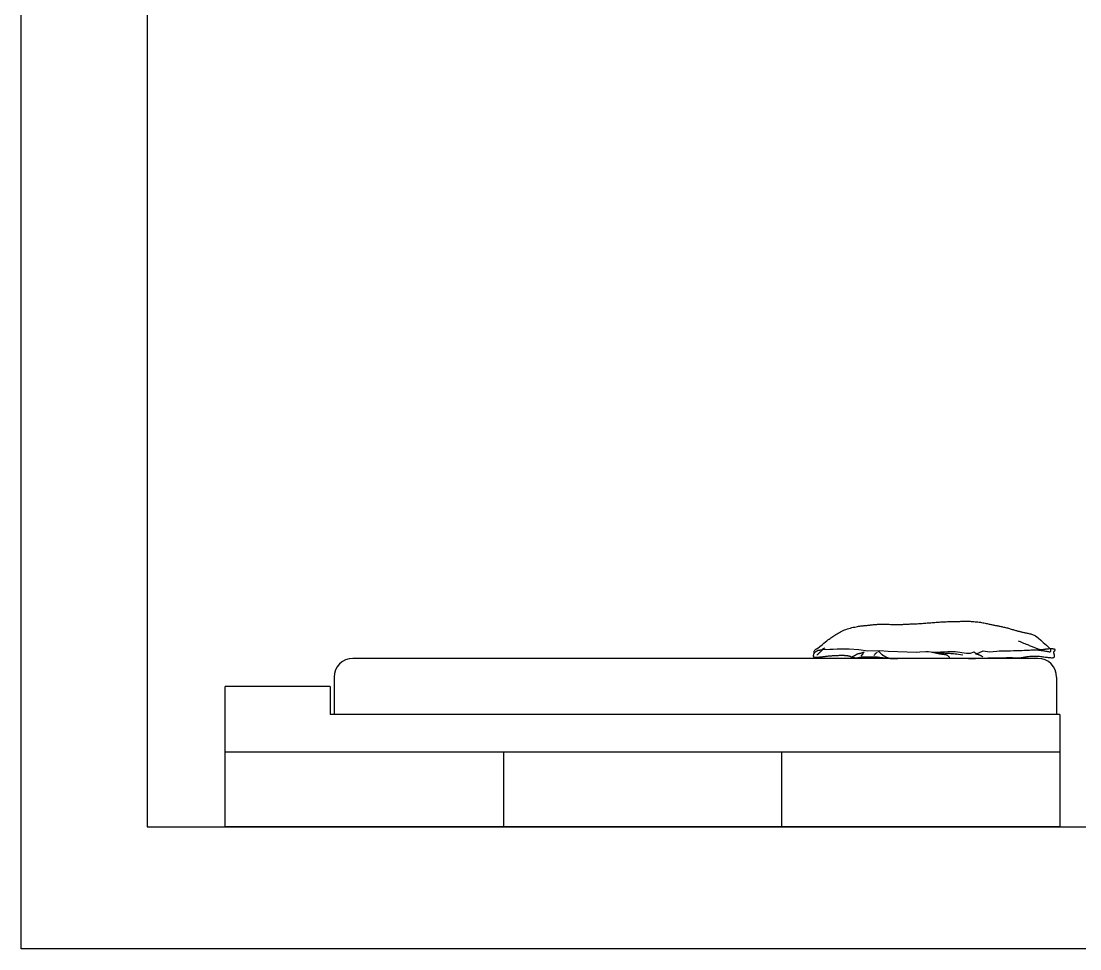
# Model space of a CAD drawing. Header units: inches. Extents: x 11.2 to 54.2, y 16.2 to 41.
# Drawn here: x 11.155 to 13.984, y 16.209 to 18.687 of the extents above; entities that cross this region are included whole.
import ezdxf

# ---------------------------------------------------------------- set-up
doc = ezdxf.new("R2010")
doc.units = ezdxf.units.IN
doc.header["$MEASUREMENT"] = 0
for name, color, linetype in [('1', 1, 'Continuous'), ('4', 4, 'Continuous'), ('kadrbm', 4, 'Continuous')]:
    doc.layers.add(name, color=color, linetype=linetype)

# ---------------------------------------------------------------- blocks, each defined once
blk = doc.blocks.new('kadrbm')
at = {"layer": 'kadrbm', "color": 4}
blk.add_lwpolyline([(0, 0), (0, 24.7972), (21, 24.7972), (21, 0), (0, 0)], close=True, dxfattribs=at)
blk.add_lwpolyline([(20.6631, 0.3257), (20.6631, 24.4603), (0.3369, 24.4603), (0.3369, 0.3257), (20.6631, 0.3257)], dxfattribs=at)

msp = doc.modelspace()

# ---------------------------------------------------------------- linework, layer by layer
at = {"layer": '1'}
for p, q in [((13.8259, 17.029), (13.8206, 17.0312)), ((13.2734, 17.0028), (13.2733, 17.0018)), ((13.2733, 17.0018), (13.2733, 17.0008)), ((13.2736, 17.0038), (13.2734, 17.0028)), ((13.2741, 17.0049), (13.2736, 17.0038)), ((13.2749, 17.0061), (13.2741, 17.0049)), ((13.2761, 17.0073), (13.2749, 17.0061)), ((13.2779, 17.0086), (13.2761, 17.0073)), ((13.2802, 17.01), (13.2779, 17.0086)), ((13.2832, 17.0115), (13.2802, 17.01)), ((13.2977, 17.0089), (13.2986, 17.0114)), ((13.2977, 17.0089), (13.3166, 17.0098)), ((13.2986, 17.0114), (13.301, 17.0121)), ((13.301, 17.0121), (13.3034, 17.0138)), ((13.3166, 17.0098), (13.3252, 17.0098)), ((13.3252, 17.0098), (13.3355, 17.0106)), ((13.3355, 17.0106), (13.3681, 17.0106)), ((13.3681, 17.0106), (13.3938, 17.0089)), ((13.3938, 17.0089), (13.4178, 17.0055)), ((13.4178, 17.0055), (13.4495, 17.0064)), ((13.4495, 17.0064), (13.4718, 17.0046)), ((13.4718, 17.0046), (13.549, 17.0021)), ((13.549, 17.0021), (13.557, 17.0023)), ((13.557, 17.0023), (13.5726, 17.004)), ((13.5726, 17.004), (13.5795, 17.004)), ((13.5795, 17.004), (13.5911, 17.0016)), ((13.5911, 17.0016), (13.6316, 17.004)), ((13.6316, 17.004), (13.6507, 17.004)), ((13.6507, 17.004), (13.6507, 17.004)), ((13.6507, 17.004), (13.681, 16.9988)), ((13.6923, 16.9988), (13.7019, 17.0031)), ((13.7019, 17.0031), (13.7081, 16.9971)), ((13.7081, 16.9971), (13.7261, 17.0057)), ((13.7261, 17.0057), (13.7426, 17.0023)), ((13.7426, 17.0023), (13.7628, 17.0048)), ((13.7628, 17.0048), (13.772, 17.0051)), ((13.8307, 17.0271), (13.8259, 17.029)), ((13.8349, 17.0254), (13.8307, 17.0271)), ((13.8386, 17.0239), (13.8349, 17.0254)), ((13.8419, 17.0225), (13.8386, 17.0239)), ((13.8449, 17.0213), (13.8419, 17.0225)), ((13.8477, 17.0202), (13.8449, 17.0213)), ((13.8502, 17.0191), (13.8477, 17.0202)), ((13.8527, 17.0181), (13.8502, 17.0191)), ((13.855, 17.0171), (13.8527, 17.0181)), ((13.8574, 17.0161), (13.855, 17.0171)), ((13.8597, 17.0151), (13.8574, 17.0161)), ((13.8621, 17.0141), (13.8597, 17.0151)), ((13.8644, 17.0131), (13.8621, 17.0141)), ((13.8666, 17.0122), (13.8644, 17.0131)), ((13.8687, 17.0113), (13.8666, 17.0122)), ((13.8708, 17.0105), (13.8687, 17.0113)), ((13.8728, 17.0098), (13.8708, 17.0105)), ((13.8746, 17.0091), (13.8728, 17.0098)), ((13.8763, 17.0086), (13.8746, 17.0091)), ((13.8779, 17.0083), (13.8763, 17.0086)), ((13.8793, 17.008), (13.8779, 17.0083)), ((13.8806, 17.0079), (13.8793, 17.008)), ((13.8819, 17.0079), (13.8806, 17.0079)), ((13.883, 17.0079), (13.8819, 17.0079)), ((13.8842, 17.008), (13.883, 17.0079)), ((13.8853, 17.0082), (13.8842, 17.008)), ((13.8864, 17.0084), (13.8853, 17.0082)), ((13.8875, 17.0086), (13.8864, 17.0084)), ((13.8888, 17.0088), (13.8875, 17.0086)), ((13.89, 17.009), (13.8888, 17.0088)), ((13.8914, 17.0092), (13.89, 17.009)), ((13.8928, 17.0094), (13.8914, 17.0092)), ((13.8942, 17.0096), (13.8928, 17.0094)), ((13.8956, 17.0097), (13.8942, 17.0096)), ((13.8971, 17.0099), (13.8956, 17.0097)), ((13.8986, 17.01), (13.8971, 17.0099)), ((13.9, 17.0101), (13.8986, 17.01)), ((13.9014, 17.0103), (13.9, 17.0101)), ((13.9028, 17.0104), (13.9014, 17.0103)), ((13.9041, 17.0104), (13.9028, 17.0104)), ((13.9053, 17.0105), (13.9041, 17.0104)), ((13.9065, 17.0105), (13.9053, 17.0105)), ((13.9076, 17.0106), (13.9065, 17.0105)), ((13.9087, 17.0106), (13.9076, 17.0106)), ((13.9097, 17.0105), (13.9087, 17.0106)), ((13.9107, 17.0105), (13.9097, 17.0105)), ((13.9116, 17.0104), (13.9107, 17.0105)), ((13.9125, 17.0103), (13.9116, 17.0104)), ((13.9133, 17.0102), (13.9125, 17.0103)), ((13.9141, 17.0101), (13.9133, 17.0102)), ((13.9149, 17.0099), (13.9141, 17.0101)), ((13.9156, 17.0097), (13.9149, 17.0099)), ((13.915, 17.0016), (13.9151, 17.0022)), ((13.9151, 17.0022), (13.9152, 17.0027)), ((13.9152, 17.0027), (13.9153, 17.0032)), ((13.9153, 17.0032), (13.9155, 17.0036)), ((13.9155, 17.0036), (13.9157, 17.004)), ((13.9162, 17.0095), (13.9156, 17.0097)), ((13.9157, 17.004), (13.9159, 17.0044)), ((13.9159, 17.0044), (13.9162, 17.0047)), ((13.9168, 17.0093), (13.9162, 17.0095)), ((13.9162, 17.0047), (13.9165, 17.0051)), ((13.9165, 17.0051), (13.9168, 17.0054)), ((13.9173, 17.0091), (13.9168, 17.0093)), ((13.9168, 17.0054), (13.9171, 17.0057)), ((13.9171, 17.0057), (13.9174, 17.0059)), ((13.9177, 17.0088), (13.9173, 17.0091)), ((13.9174, 17.0059), (13.9177, 17.0062)), ((13.918, 17.0086), (13.9177, 17.0088)), ((13.9177, 17.0062), (13.9179, 17.0065)), ((13.9179, 17.0065), (13.9182, 17.0068)), ((13.9183, 17.0083), (13.918, 17.0086)), ((13.9182, 17.0068), (13.9183, 17.007)), ((13.9185, 17.0081), (13.9183, 17.0083)), ((13.9183, 17.007), (13.9185, 17.0073)), ((13.9186, 17.0078), (13.9185, 17.0081)), ((13.9185, 17.0073), (13.9186, 17.0076)), ((13.9186, 17.0076), (13.9186, 17.0078)), ((13.8723, 16.985), (12.0415, 16.985)), ((13.2721, 16.9931), (13.272, 16.9925)), ((13.272, 16.9925), (13.272, 16.992)), ((13.272, 16.992), (13.272, 16.9915)), ((13.272, 16.9915), (13.272, 16.991)), ((13.272, 16.991), (13.2721, 16.9906)), ((13.2723, 16.9937), (13.2721, 16.9931)), ((13.2721, 16.9906), (13.2723, 16.9902)), ((13.2725, 16.9944), (13.2723, 16.9937)), ((13.2723, 16.9902), (13.2726, 16.9899)), ((13.2727, 16.9951), (13.2725, 16.9944)), ((13.2726, 16.9899), (13.2729, 16.9896)), ((13.2728, 16.9958), (13.2727, 16.9951)), ((13.273, 16.9966), (13.2728, 16.9958)), ((13.2729, 16.9896), (13.2734, 16.9893)), ((13.2732, 16.9974), (13.273, 16.9966)), ((13.2733, 16.9982), (13.2732, 16.9974)), ((13.2733, 17.0008), (13.2734, 16.9999)), ((13.2734, 16.999), (13.2733, 16.9982)), ((13.2734, 16.9999), (13.2734, 16.999)), ((13.2734, 16.9893), (13.2739, 16.9891)), ((13.2739, 16.9891), (13.2745, 16.9889)), ((13.2745, 16.9889), (13.2751, 16.9888)), ((13.2751, 16.9888), (13.2759, 16.9887)), ((13.2759, 16.9887), (13.2768, 16.9886)), ((13.2768, 16.9886), (13.2779, 16.9885)), ((13.2779, 16.9885), (13.279, 16.9885)), ((13.279, 16.9885), (13.2803, 16.9885)), ((13.2803, 16.9885), (13.2818, 16.9886)), ((13.2818, 16.9886), (13.2834, 16.9887)), ((13.2834, 16.9887), (13.2851, 16.9888)), ((13.2851, 16.9888), (13.287, 16.9889)), ((13.287, 16.9889), (13.2891, 16.9891)), ((13.2891, 16.9891), (13.2914, 16.9893)), ((13.2914, 16.9893), (13.2937, 16.9896)), ((13.2937, 16.9896), (13.2962, 16.9898)), ((13.2962, 16.9898), (13.2986, 16.9901)), ((13.2986, 16.9901), (13.3011, 16.9904)), ((13.3011, 16.9904), (13.3035, 16.9906)), ((13.3035, 16.9906), (13.3059, 16.9909)), ((13.3059, 16.9909), (13.3082, 16.9911)), ((13.3082, 16.9911), (13.3103, 16.9914)), ((13.3103, 16.9914), (13.3123, 16.9916)), ((13.3123, 16.9916), (13.3141, 16.9917)), ((13.3141, 16.9917), (13.3158, 16.9919)), ((13.3158, 16.9919), (13.3174, 16.992)), ((13.3174, 16.992), (13.3189, 16.9922)), ((13.3189, 16.9922), (13.3204, 16.9923)), ((13.3204, 16.9923), (13.3218, 16.9924)), ((13.3218, 16.9924), (13.3231, 16.9925)), ((13.3231, 16.9925), (13.3245, 16.9926)), ((13.3245, 16.9926), (13.3259, 16.9926)), ((13.3259, 16.9926), (13.3273, 16.9927)), ((13.3273, 16.9927), (13.3288, 16.9928)), ((13.3288, 16.9928), (13.3303, 16.9929)), ((13.3303, 16.9929), (13.3318, 16.993)), ((13.3318, 16.993), (13.3334, 16.9931)), ((13.3334, 16.9931), (13.3349, 16.9931)), ((13.3349, 16.9931), (13.3365, 16.9932)), ((13.3365, 16.9932), (13.338, 16.9933)), ((13.338, 16.9933), (13.3395, 16.9933)), ((13.3395, 16.9933), (13.341, 16.9934)), ((13.341, 16.9934), (13.3425, 16.9934)), ((13.3425, 16.9934), (13.344, 16.9934)), ((13.344, 16.9934), (13.3454, 16.9935)), ((13.3454, 16.9935), (13.3468, 16.9935)), ((13.3468, 16.9935), (13.3482, 16.9935)), ((13.3482, 16.9935), (13.3495, 16.9935)), ((13.3495, 16.9935), (13.3508, 16.9935)), ((13.3508, 16.9935), (13.3521, 16.9934)), ((13.3521, 16.9934), (13.3533, 16.9934)), ((13.3533, 16.9934), (13.3545, 16.9934)), ((13.3545, 16.9934), (13.3556, 16.9933)), ((13.3556, 16.9933), (13.3567, 16.9933)), ((13.3567, 16.9933), (13.3578, 16.9932)), ((13.3578, 16.9932), (13.3588, 16.9931)), ((13.3588, 16.9931), (13.3598, 16.993)), ((13.3598, 16.993), (13.3608, 16.9929)), ((13.3608, 16.9929), (13.3617, 16.9928)), ((13.3617, 16.9928), (13.3627, 16.9927)), ((13.3627, 16.9927), (13.3636, 16.9925)), ((13.3636, 16.9925), (13.3645, 16.9924)), ((13.3645, 16.9924), (13.3654, 16.9922)), ((13.3654, 16.9922), (13.3663, 16.992)), ((13.3663, 16.992), (13.3671, 16.9918)), ((13.3671, 16.9918), (13.3679, 16.9916)), ((13.3679, 16.9916), (13.3687, 16.9913)), ((13.3687, 16.9913), (13.3695, 16.9911)), ((13.3695, 16.9911), (13.3702, 16.9909)), ((13.3702, 16.9909), (13.3708, 16.9907)), ((13.3708, 16.9907), (13.3714, 16.9904)), ((13.3714, 16.9904), (13.3719, 16.9902)), ((13.3719, 16.9902), (13.3723, 16.99)), ((13.3723, 16.99), (13.3727, 16.9898)), ((13.3727, 16.9898), (13.3731, 16.9896)), ((13.3731, 16.9896), (13.3734, 16.9894)), ((13.3734, 16.9894), (13.3737, 16.9892)), ((13.3737, 16.9892), (13.374, 16.9891)), ((13.374, 16.9891), (13.3744, 16.9889)), ((13.3744, 16.9889), (13.3748, 16.9887)), ((13.3748, 16.9887), (13.3752, 16.9885)), ((13.3752, 16.9885), (13.3758, 16.9884)), ((13.3758, 16.9884), (13.3764, 16.9882)), ((13.3764, 16.9882), (13.3772, 16.988)), ((13.3772, 16.988), (13.378, 16.9879)), ((13.378, 16.9879), (13.3788, 16.9877)), ((13.3788, 16.9877), (13.3797, 16.9875)), ((13.3797, 16.9875), (13.3807, 16.9874)), ((13.3807, 16.9874), (13.3816, 16.9873)), ((13.3816, 16.9873), (13.3825, 16.9871)), ((13.3825, 16.9871), (13.3835, 16.987)), ((13.3835, 16.987), (13.3843, 16.9869)), ((13.3843, 16.9869), (13.3852, 16.9869)), ((13.3852, 16.9869), (13.386, 16.9868)), ((13.386, 16.9868), (13.3867, 16.9868)), ((13.3867, 16.9868), (13.3875, 16.9867)), ((13.3875, 16.9867), (13.3882, 16.9868)), ((13.3882, 16.9868), (13.389, 16.9868)), ((13.389, 16.9868), (13.3897, 16.9869)), ((13.3897, 16.9869), (13.3905, 16.9869)), ((13.3905, 16.9869), (13.3913, 16.9871)), ((13.3913, 16.9871), (13.3922, 16.9872)), ((13.3922, 16.9872), (13.3931, 16.9874)), ((13.3931, 16.9874), (13.3941, 16.9876)), ((13.3941, 16.9876), (13.3952, 16.9879)), ((13.3952, 16.9879), (13.3963, 16.9881)), ((13.3963, 16.9881), (13.3974, 16.9883)), ((13.3974, 16.9883), (13.3987, 16.9886)), ((13.3987, 16.9886), (13.3999, 16.9888)), ((13.3999, 16.9888), (13.4013, 16.989)), ((13.4002, 16.9908), (13.4043, 16.9963)), ((13.4013, 16.989), (13.4026, 16.9891)), ((13.4026, 16.9891), (13.4041, 16.9892)), ((13.4041, 16.9892), (13.4055, 16.9893)), ((13.4043, 16.9963), (13.4064, 16.9991)), ((13.4055, 16.9893), (13.4071, 16.9893)), ((13.4071, 16.9893), (13.4086, 16.9893)), ((13.4086, 16.9893), (13.4102, 16.9892)), ((13.4102, 16.9892), (13.4118, 16.9892)), ((13.4118, 16.9892), (13.4135, 16.9891)), ((13.4135, 16.9891), (13.4151, 16.9891)), ((13.4151, 16.9891), (13.4167, 16.989)), ((13.4167, 16.989), (13.4183, 16.989)), ((13.4183, 16.989), (13.4199, 16.9889)), ((13.4199, 16.9889), (13.4215, 16.989)), ((13.4215, 16.989), (13.423, 16.989)), ((13.423, 16.989), (13.4246, 16.9891)), ((13.4246, 16.9891), (13.4261, 16.9891)), ((13.4261, 16.9891), (13.4276, 16.9892)), ((13.4276, 16.9892), (13.429, 16.9893)), ((13.429, 16.9893), (13.4304, 16.9894)), ((13.4304, 16.9894), (13.4319, 16.9894)), ((13.4319, 16.9894), (13.4333, 16.9895)), ((13.4333, 16.9895), (13.4346, 16.9895)), ((13.4346, 16.9895), (13.436, 16.9895)), ((13.436, 16.9895), (13.4374, 16.9894)), ((13.4374, 16.9894), (13.4387, 16.9894)), ((13.4387, 16.9894), (13.44, 16.9893)), ((13.44, 16.9893), (13.4413, 16.9891)), ((13.4413, 16.9891), (13.4426, 16.989)), ((13.4426, 16.989), (13.4439, 16.9889)), ((13.4439, 16.9889), (13.4452, 16.9887)), ((13.4452, 16.9887), (13.4465, 16.9885)), ((13.4465, 16.9885), (13.4478, 16.9884)), ((13.4478, 16.9884), (13.4491, 16.9882)), ((13.4491, 16.9882), (13.4504, 16.988)), ((13.4504, 16.988), (13.4517, 16.9879)), ((13.4517, 16.9879), (13.453, 16.9877)), ((13.453, 16.9877), (13.4543, 16.9875)), ((13.4543, 16.9875), (13.4556, 16.9873)), ((13.4556, 16.9873), (13.457, 16.9872)), ((13.457, 16.9872), (13.4584, 16.987)), ((13.4584, 16.987), (13.4598, 16.9868)), ((13.4598, 16.9868), (13.4612, 16.9867)), ((13.4612, 16.9867), (13.4627, 16.9865)), ((13.4627, 16.9865), (13.4642, 16.9863)), ((13.4642, 16.9863), (13.4658, 16.9861)), ((13.4658, 16.9861), (13.4675, 16.986)), ((13.4675, 16.986), (13.4692, 16.9858)), ((13.4692, 16.9858), (13.4711, 16.9857)), ((13.4711, 16.9857), (13.473, 16.9855)), ((13.473, 16.9855), (13.4751, 16.9854)), ((13.4751, 16.9854), (13.4774, 16.9853)), ((13.4774, 16.9853), (13.4798, 16.9852)), ((13.4798, 16.9852), (13.4824, 16.9851)), ((13.4824, 16.9851), (13.4851, 16.9851)), ((13.4851, 16.9851), (13.488, 16.985)), ((13.488, 16.985), (13.4911, 16.985)), ((13.4911, 16.985), (13.4942, 16.985)), ((13.4942, 16.985), (13.4976, 16.985)), ((13.681, 16.9988), (13.6923, 16.9988)), ((13.6869, 16.985), (13.6904, 16.985)), ((13.6904, 16.985), (13.694, 16.9851)), ((13.694, 16.9851), (13.6977, 16.9851)), ((13.6977, 16.9851), (13.7016, 16.9852)), ((13.7016, 16.9852), (13.7055, 16.9853)), ((13.7055, 16.9853), (13.7096, 16.9854)), ((13.7096, 16.9854), (13.7137, 16.9855)), ((13.7137, 16.9855), (13.7178, 16.9857)), ((13.7178, 16.9857), (13.722, 16.9858)), ((13.722, 16.9858), (13.7262, 16.9859)), ((13.7262, 16.9859), (13.7304, 16.986)), ((13.7304, 16.986), (13.7345, 16.9862)), ((13.7345, 16.9862), (13.7386, 16.9863)), ((13.7386, 16.9863), (13.7426, 16.9864)), ((13.7426, 16.9864), (13.7465, 16.9864)), ((13.7465, 16.9864), (13.7502, 16.9865)), ((13.7502, 16.9865), (13.7539, 16.9866)), ((13.7539, 16.9866), (13.7574, 16.9866)), ((13.7574, 16.9866), (13.7608, 16.9866)), ((13.7608, 16.9866), (13.764, 16.9867)), ((13.764, 16.9867), (13.7671, 16.9867)), ((13.7671, 16.9867), (13.77, 16.9867)), ((13.77, 16.9867), (13.7728, 16.9868)), ((13.7728, 16.9868), (13.7753, 16.9868)), ((13.7753, 16.9868), (13.7776, 16.9868)), ((13.7776, 16.9868), (13.7798, 16.9869)), ((13.7798, 16.9869), (13.7819, 16.9869)), ((13.7819, 16.9869), (13.7839, 16.987)), ((13.7839, 16.987), (13.7858, 16.9871)), ((13.7858, 16.9871), (13.7877, 16.9871)), ((13.7877, 16.9871), (13.7896, 16.9872)), ((13.7896, 16.9872), (13.7916, 16.9872)), ((13.7916, 16.9872), (13.7937, 16.9872)), ((13.7937, 16.9872), (13.7959, 16.9872)), ((13.7959, 16.9872), (13.7982, 16.9872)), ((13.7982, 16.9872), (13.8007, 16.9872)), ((13.8007, 16.9872), (13.8032, 16.9872)), ((13.8032, 16.9872), (13.8058, 16.9871)), ((13.8058, 16.9871), (13.8083, 16.9871)), ((13.8083, 16.9871), (13.8108, 16.987)), ((13.8108, 16.987), (13.8132, 16.9869)), ((13.8132, 16.9869), (13.8154, 16.9869)), ((13.8154, 16.9869), (13.8174, 16.9868)), ((13.8174, 16.9868), (13.8192, 16.9868)), ((13.8192, 16.9868), (13.8207, 16.9868)), ((13.8207, 16.9868), (13.8219, 16.9867)), ((13.8219, 16.9867), (13.823, 16.9867)), ((13.823, 16.9867), (13.824, 16.9868)), ((13.824, 16.9868), (13.825, 16.9868)), ((13.825, 16.9868), (13.8259, 16.9869)), ((13.8259, 16.9869), (13.827, 16.987)), ((13.827, 16.987), (13.8282, 16.9872)), ((13.8282, 16.9872), (13.8296, 16.9875)), ((13.8296, 16.9875), (13.8313, 16.9878)), ((13.8313, 16.9878), (13.8333, 16.9882)), ((13.8333, 16.9882), (13.8356, 16.9886)), ((13.8356, 16.9886), (13.8382, 16.989)), ((13.8382, 16.989), (13.841, 16.9895)), ((13.841, 16.9895), (13.8439, 16.99)), ((13.8439, 16.99), (13.8471, 16.9904)), ((13.8471, 16.9904), (13.8503, 16.9908)), ((13.8503, 16.9908), (13.8536, 16.9911)), ((13.8536, 16.9911), (13.857, 16.9914)), ((13.857, 16.9914), (13.8603, 16.9915)), ((13.8603, 16.9915), (13.8636, 16.9915)), ((13.8636, 16.9915), (13.8669, 16.9915)), ((13.8669, 16.9915), (13.8702, 16.9913)), ((13.8702, 16.9913), (13.8734, 16.991)), ((13.8734, 16.991), (13.8765, 16.9907)), ((13.8765, 16.9907), (13.8796, 16.9904)), ((13.8796, 16.9904), (13.8826, 16.99)), ((13.8826, 16.99), (13.8856, 16.9896)), ((13.8856, 16.9896), (13.8885, 16.9892)), ((13.8885, 16.9892), (13.8913, 16.9888)), ((13.8913, 16.9888), (13.8941, 16.9884)), ((13.8941, 16.9884), (13.8967, 16.9881)), ((13.8967, 16.9881), (13.8993, 16.9878)), ((13.8993, 16.9878), (13.9017, 16.9875)), ((13.9017, 16.9875), (13.904, 16.9873)), ((13.904, 16.9873), (13.9061, 16.9872)), ((13.9061, 16.9872), (13.9081, 16.9871)), ((13.9081, 16.9871), (13.9098, 16.987)), ((13.9098, 16.987), (13.9114, 16.9871)), ((13.9114, 16.9871), (13.9128, 16.9872)), ((13.9128, 16.9872), (13.9139, 16.9874)), ((13.9139, 16.9874), (13.9148, 16.9877)), ((13.9148, 16.9877), (13.9155, 16.9881)), ((13.915, 17.0009), (13.915, 17.0016)), ((13.9151, 17.0002), (13.915, 17.0009)), ((13.9152, 16.9994), (13.9151, 17.0002)), ((13.9154, 16.9986), (13.9152, 16.9994)), ((13.9156, 16.9978), (13.9154, 16.9986)), ((13.9155, 16.9881), (13.9161, 16.9885)), ((13.9158, 16.9969), (13.9156, 16.9978)), ((13.916, 16.996), (13.9158, 16.9969)), ((13.9162, 16.9951), (13.916, 16.996)), ((13.9161, 16.9885), (13.9165, 16.9891)), ((13.9164, 16.9942), (13.9162, 16.9951)), ((13.9166, 16.9933), (13.9164, 16.9942)), ((13.9165, 16.9891), (13.9167, 16.9896)), ((13.9168, 16.9925), (13.9166, 16.9933)), ((13.9167, 16.9896), (13.9169, 16.9903)), ((13.9169, 16.9917), (13.9168, 16.9925)), ((13.9169, 16.991), (13.9169, 16.9917)), ((13.9169, 16.9903), (13.9169, 16.991)), ((11.9915, 16.935), (11.9915, 16.835)), ((13.9223, 16.935), (13.9223, 16.835)), ((11.9808, 16.91), (11.7008, 16.91)), ((11.7008, 16.535), (11.7008, 16.91)), ((11.9808, 16.91), (11.9808, 16.835)), ((13.9308, 16.835), (11.9808, 16.835)), ((13.9308, 16.835), (13.9308, 16.535)), ((13.9308, 16.735), (11.7008, 16.735)), ((12.4442, 16.735), (12.4442, 16.535)), ((13.1875, 16.735), (13.1875, 16.535)), ((13.9308, 16.535), (11.7008, 16.535))]:
    msp.add_line(p, q, dxfattribs=at)
for points in [[(13.2832, 17.0115), (13.2897, 17.0171), (13.2953, 17.0218), (13.3002, 17.0258), (13.3044, 17.0292), (13.3081, 17.032), (13.3113, 17.0344), (13.3142, 17.0364), (13.3168, 17.0382), (13.3193, 17.0399), (13.3218, 17.0416), (13.3244, 17.0433), (13.327, 17.0451), (13.3297, 17.047), (13.3325, 17.0489), (13.3354, 17.0508), (13.3384, 17.0527), (13.3416, 17.0545), (13.3449, 17.0563), (13.3483, 17.058), (13.3518, 17.0597), (13.3555, 17.0612), (13.3593, 17.0626), (13.3632, 17.064), (13.3671, 17.0652), (13.371, 17.0663), (13.375, 17.0673), (13.3788, 17.0682), (13.3826, 17.069), (13.3862, 17.0698), (13.3897, 17.0704), (13.3931, 17.071), (13.3962, 17.0714), (13.3992, 17.0719), (13.4021, 17.0722), (13.4049, 17.0725), (13.4075, 17.0728), (13.4101, 17.073), (13.4127, 17.0733), (13.4152, 17.0735), (13.4177, 17.0737), (13.4202, 17.074), (13.4227, 17.0742), (13.4252, 17.0745), (13.4277, 17.0748), (13.4301, 17.075), (13.4325, 17.0753), (13.4348, 17.0755), (13.4371, 17.0758), (13.4394, 17.076), (13.4415, 17.0761), (13.4436, 17.0763), (13.4456, 17.0764), (13.4476, 17.0765), (13.4497, 17.0766), (13.4518, 17.0766), (13.454, 17.0766), (13.4563, 17.0766), (13.4588, 17.0766), (13.4615, 17.0765), (13.4645, 17.0765), (13.4677, 17.0764), (13.4712, 17.0763), (13.4748, 17.0762), (13.4785, 17.0761), (13.4822, 17.076), (13.486, 17.0759), (13.4896, 17.0759), (13.4931, 17.0758), (13.4964, 17.0758), (13.4994, 17.0758), (13.5022, 17.0758), (13.5046, 17.0758), (13.5069, 17.0759), (13.509, 17.0759), (13.5111, 17.076), (13.5131, 17.0762), (13.5152, 17.0763), (13.5173, 17.0764), (13.5196, 17.0766), (13.5222, 17.0767), (13.525, 17.0768), (13.528, 17.077), (13.5313, 17.0771), (13.5347, 17.0773), (13.5382, 17.0774), (13.5419, 17.0776), (13.5455, 17.0778), (13.5492, 17.0779), (13.5528, 17.0781), (13.5564, 17.0783), (13.5599, 17.0785), (13.5632, 17.0788), (13.5666, 17.079), (13.5698, 17.0793), (13.5731, 17.0795), (13.5763, 17.0798), (13.5796, 17.0801), (13.5829, 17.0803), (13.5862, 17.0806), (13.5897, 17.0809), (13.5933, 17.0812), (13.5969, 17.0815), (13.6007, 17.0817), (13.6044, 17.082), (13.6083, 17.0823), (13.6121, 17.0825), (13.6159, 17.0827), (13.6196, 17.0829), (13.6234, 17.0831), (13.627, 17.0833), (13.6305, 17.0834), (13.634, 17.0835), (13.6373, 17.0836), (13.6406, 17.0836), (13.6437, 17.0837), (13.6468, 17.0837), (13.6498, 17.0838), (13.6527, 17.0838), (13.6555, 17.0839), (13.6582, 17.084), (13.6608, 17.084), (13.6634, 17.0841), (13.6659, 17.0842), (13.6684, 17.0843), (13.671, 17.0844), (13.6735, 17.0844), (13.6762, 17.0845), (13.6789, 17.0845), (13.6817, 17.0845), (13.6847, 17.0844), (13.6878, 17.0843), (13.691, 17.0842), (13.6943, 17.084), (13.6977, 17.0838), (13.7012, 17.0835), (13.7047, 17.0832), (13.7082, 17.0829), (13.7117, 17.0825), (13.7151, 17.0821), (13.7184, 17.0816), (13.7217, 17.0811), (13.7248, 17.0806), (13.7279, 17.08), (13.7309, 17.0794), (13.7337, 17.0788), (13.7364, 17.0782), (13.7391, 17.0776), (13.7416, 17.077), (13.744, 17.0765), (13.7463, 17.076), (13.7485, 17.0755), (13.7506, 17.0751), (13.7527, 17.0747), (13.7546, 17.0743), (13.7566, 17.0739), (13.7585, 17.0735), (13.7605, 17.0732), (13.7624, 17.0728), (13.7644, 17.0724), (13.7665, 17.072), (13.7686, 17.0716), (13.7709, 17.0711), (13.7732, 17.0706), (13.7755, 17.0701), (13.778, 17.0695), (13.7804, 17.069), (13.7829, 17.0684), (13.7855, 17.0677), (13.7881, 17.0671), (13.7906, 17.0664), (13.7933, 17.0657), (13.7959, 17.0649), (13.7984, 17.0642), (13.801, 17.0634), (13.8035, 17.0627), (13.806, 17.062), (13.8083, 17.0613), (13.8106, 17.0606), (13.8128, 17.0599), (13.8148, 17.0594), (13.8167, 17.0588), (13.8185, 17.0583), (13.8202, 17.0579), (13.8219, 17.0575), (13.8235, 17.0571), (13.8251, 17.0567), (13.8267, 17.0563), (13.8285, 17.0559), (13.8302, 17.0555), (13.8322, 17.0551), (13.8342, 17.0547), (13.8363, 17.0542), (13.8386, 17.0538), (13.8409, 17.0532), (13.8433, 17.0527), (13.8457, 17.0522), (13.8481, 17.0516), (13.8505, 17.051), (13.8529, 17.0505), (13.8552, 17.0499), (13.8575, 17.0492), (13.8599, 17.0484), (13.8626, 17.0471), (13.8657, 17.0453), (13.8695, 17.0427), (13.8741, 17.039), (13.8798, 17.0342), (13.8866, 17.0279), (13.8949, 17.0201), (13.9047, 17.0105)], [(13.2749, 17.0001), (13.2757, 17.0007), (13.2763, 17.0013), (13.277, 17.0018), (13.2776, 17.0023), (13.2783, 17.0028), (13.2789, 17.0032), (13.2794, 17.0037), (13.2799, 17.0041), (13.2804, 17.0044), (13.2809, 17.0047), (13.2813, 17.005), (13.2817, 17.0053), (13.2821, 17.0056), (13.2825, 17.0058), (13.2829, 17.006), (13.2832, 17.0062), (13.2836, 17.0064), (13.284, 17.0065), (13.2844, 17.0066), (13.2849, 17.0068), (13.2854, 17.0069), (13.2859, 17.007), (13.2865, 17.0071), (13.2871, 17.0072), (13.2877, 17.0073), (13.2883, 17.0074), (13.289, 17.0075), (13.2896, 17.0076), (13.2902, 17.0077), (13.2909, 17.0078), (13.2915, 17.0079), (13.2921, 17.008), (13.2927, 17.0081), (13.2934, 17.0083), (13.294, 17.0084), (13.2947, 17.0085), (13.2954, 17.0086), (13.2961, 17.0087), (13.2969, 17.0088), (13.2977, 17.0089)], [(13.2969, 17.0083), (13.2952, 17.0066), (13.2936, 17.0051), (13.292, 17.0036), (13.2905, 17.0022), (13.289, 17.0008), (13.2875, 16.9995), (13.2861, 16.9981), (13.2847, 16.9967), (13.2832, 16.9952), (13.2818, 16.9936)], [(13.3762, 16.9898), (13.3768, 16.99), (13.3775, 16.9903), (13.3783, 16.9907), (13.379, 16.991), (13.3798, 16.9915), (13.3806, 16.9919), (13.3814, 16.9923), (13.3822, 16.9928), (13.383, 16.9933), (13.3838, 16.9937), (13.3845, 16.9942), (13.3852, 16.9946), (13.3858, 16.9951), (13.3865, 16.9955), (13.3871, 16.9959), (13.3876, 16.9962), (13.3882, 16.9966), (13.3888, 16.9969), (13.3893, 16.9972), (13.3898, 16.9974), (13.3904, 16.9976), (13.3909, 16.9978), (13.3914, 16.9979), (13.392, 16.9981), (13.3926, 16.9982), (13.3931, 16.9983), (13.3938, 16.9984), (13.3944, 16.9985), (13.3951, 16.9986), (13.3958, 16.9987), (13.3966, 16.9989), (13.3974, 16.9991), (13.3983, 16.9993), (13.3994, 16.9996), (13.4005, 16.9999), (13.4018, 17.0003), (13.4033, 17.0008), (13.4049, 17.0014), (13.4067, 17.0021), (13.4088, 17.0028)], [(13.4345, 16.9929), (13.4353, 16.9943), (13.4361, 16.9954), (13.4367, 16.9964), (13.4373, 16.9972), (13.4379, 16.9979), (13.4387, 16.9986), (13.4395, 16.9993), (13.4406, 17.0001), (13.4418, 17.001), (13.4434, 17.0021)], [(13.4445, 17.0052), (13.4464, 17.0038), (13.448, 17.0024), (13.4495, 17.0012), (13.4507, 17.0001), (13.4518, 16.9992), (13.4527, 16.9983), (13.4535, 16.9975), (13.4542, 16.9968), (13.4548, 16.9962), (13.4553, 16.9957), (13.4559, 16.9952), (13.4564, 16.9948), (13.4569, 16.9945), (13.4573, 16.9941), (13.4578, 16.9939), (13.4582, 16.9936), (13.4586, 16.9934), (13.459, 16.9932), (13.4594, 16.993), (13.4598, 16.9928), (13.4602, 16.9926), (13.4605, 16.9924), (13.4609, 16.9922), (13.4613, 16.992), (13.4618, 16.9918), (13.4622, 16.9915), (13.4627, 16.9912), (13.4633, 16.9909), (13.4639, 16.9906), (13.4646, 16.9902), (13.4653, 16.9898), (13.4661, 16.9894), (13.467, 16.9889), (13.468, 16.9884), (13.4691, 16.9879), (13.4703, 16.9874), (13.4716, 16.9869), (13.4729, 16.9864), (13.4744, 16.9859), (13.476, 16.9853)], [(13.5887, 17.0019), (13.5932, 17.0007), (13.5976, 16.9998), (13.6016, 16.999), (13.6054, 16.9983), (13.609, 16.9977), (13.6122, 16.9972), (13.6152, 16.9969), (13.6179, 16.9965), (13.6204, 16.9962), (13.6226, 16.9959), (13.6245, 16.9956), (13.6262, 16.9952), (13.6277, 16.9947), (13.629, 16.9942), (13.6303, 16.9935), (13.6315, 16.9926), (13.6326, 16.9915), (13.6338, 16.9902), (13.6351, 16.9886), (13.6364, 16.9867)], [(13.6716, 16.9935), (13.6656, 16.9946), (13.6602, 16.9954), (13.6553, 16.9961), (13.6509, 16.9967), (13.6467, 16.9971), (13.6429, 16.9975), (13.6393, 16.9978), (13.6358, 16.998), (13.6325, 16.9982), (13.6291, 16.9984), (13.6257, 16.9986), (13.6222, 16.9988), (13.6186, 16.999), (13.6149, 16.9993), (13.611, 16.9996), (13.607, 16.9999), (13.6027, 17.0003), (13.5983, 17.0008), (13.5936, 17.0013), (13.5887, 17.0019)], [(13.7628, 17.0048), (13.7688, 17.005), (13.7756, 17.0052), (13.783, 17.0054), (13.7908, 17.0056), (13.7988, 17.0058), (13.8069, 17.0061), (13.8148, 17.0063), (13.8223, 17.0065), (13.8294, 17.0067), (13.8357, 17.007), (13.8411, 17.0072), (13.8458, 17.0074), (13.8498, 17.0075), (13.8531, 17.0077), (13.856, 17.0078), (13.8585, 17.0079), (13.8607, 17.008), (13.8628, 17.008), (13.8648, 17.008), (13.8668, 17.008), (13.8689, 17.0078), (13.8711, 17.0077), (13.8734, 17.0075), (13.8758, 17.0073), (13.8782, 17.007), (13.8807, 17.0067), (13.8831, 17.0063), (13.8855, 17.006), (13.8878, 17.0056), (13.89, 17.0052), (13.8922, 17.0049), (13.8942, 17.0045), (13.8961, 17.0041), (13.8978, 17.0038), (13.8994, 17.0035), (13.9009, 17.0032), (13.9022, 17.0031), (13.9033, 17.003), (13.9043, 17.003), (13.9051, 17.0031), (13.9056, 17.0033), (13.9061, 17.0037), (13.9064, 17.0042), (13.9065, 17.0047), (13.9066, 17.0054), (13.9066, 17.0062), (13.9066, 17.0071), (13.9066, 17.0082), (13.9065, 17.0093), (13.9065, 17.0105)], [(13.7058, 16.9977), (13.7074, 16.9973), (13.7089, 16.9968), (13.7102, 16.9965), (13.7113, 16.9961), (13.7124, 16.9958), (13.7134, 16.9954), (13.7142, 16.9951), (13.7151, 16.9948), (13.7158, 16.9945), (13.7166, 16.9942), (13.7174, 16.9939), (13.7182, 16.9936), (13.719, 16.9932), (13.7198, 16.9928), (13.7206, 16.9923), (13.7214, 16.9918), (13.7222, 16.9913), (13.7231, 16.9906), (13.7239, 16.9899), (13.7248, 16.9891)]]:
    msp.add_lwpolyline(points, dxfattribs=at)
for centre, start, end in [((12.0415, 16.935), 90, 180), ((13.8723, 16.935), 0, 90)]:
    msp.add_arc(centre, 0.05, start, end, dxfattribs=at)
at = {"layer": '4'}
msp.add_line((11.4922, 16.535), (31.8184, 16.535), dxfattribs=at)

# ---------------------------------------------------------------- block references
at = {"layer": 'kadrbm'}
msp.add_blockref('kadrbm', (11.1553, 16.2093), dxfattribs=at)

doc.saveas('drawing.dxf')
